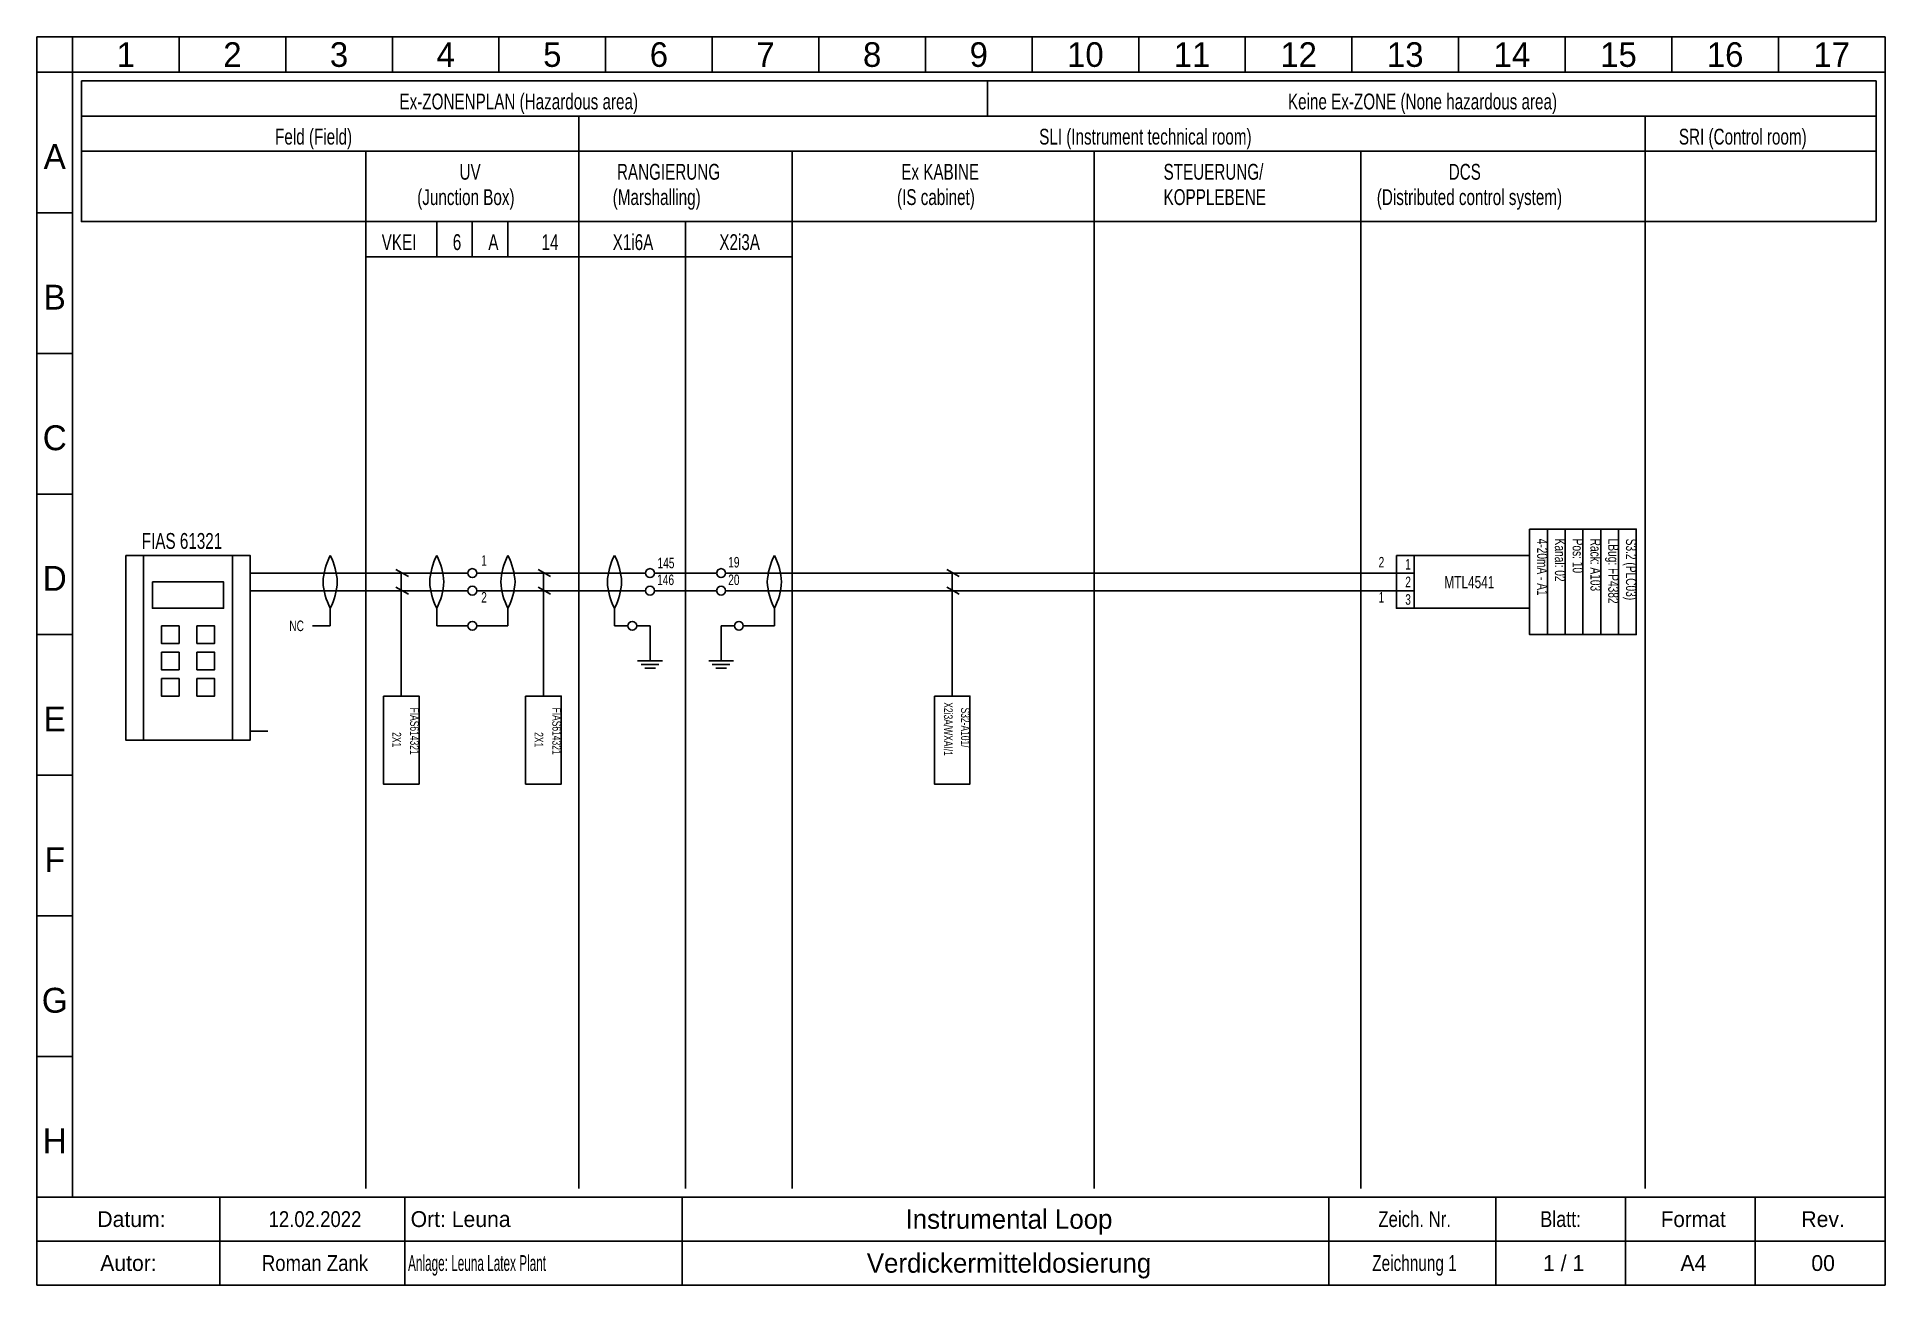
# Model space of a CAD drawing. Extents: x 19 to 4019, y -19 to 2681.
import ezdxf
from ezdxf.enums import TextEntityAlignment as Align

# ---------------------------------------------------------------- set-up
doc = ezdxf.new("R2010")
doc.units = 0

msp = doc.modelspace()

# ---------------------------------------------------------------- linework, layer by layer
at = {"color": 0}
for p, q in [((1192.31, 2509.86), (1192.31, 190.141)), ((3500, 2509.86), (3500, 190.141)), ((730.769, 2433.8), (730.769, 190.141)), ((1653.85, 2433.8), (1653.85, 190.141)), ((2307.69, 2433.8), (2307.69, 190.141)), ((2884.62, 2433.8), (2884.62, 190.141)), ((1423.08, 2205.63), (1423.08, 190.141)), ((480.769, 1521.13), (519.231, 1521.13)), ((634.615, 1521.13), (673.077, 1521.13)), ((769.231, 1521.13), (846.154, 1521.13)), ((796.154, 1528.73), (823.077, 1513.52)), ((807.692, 1521.13), (807.692, 1483.1)), ((865.385, 1521.13), (903.846, 1521.13)), ((923.077, 1521.13), (950, 1521.13)), ((973.077, 1521.13), (1000, 1521.13)), ((1019.23, 1521.13), (1057.69, 1521.13)), ((1076.92, 1521.13), (1153.85, 1521.13)), ((1103.85, 1528.73), (1130.77, 1513.52)), ((1115.38, 1521.13), (1115.38, 1483.1)), ((1250, 1521.13), (1288.46, 1521.13)), ((1307.69, 1521.13), (1334.62, 1521.13)), ((1357.69, 1521.13), (1384.62, 1521.13)), ((1461.54, 1521.13), (1488.46, 1521.13)), ((1511.54, 1521.13), (1538.46, 1521.13)), ((1596.15, 1521.13), (1634.62, 1521.13)), ((1961.54, 1521.13), (2038.46, 1521.13)), ((1988.46, 1528.73), (2015.38, 1513.52)), ((2000, 1521.13), (2000, 1483.1)), ((2923.08, 1521.13), (2961.54, 1521.13)), ((480.769, 1483.1), (519.231, 1483.1)), ((634.615, 1483.1), (673.077, 1483.1)), ((769.231, 1483.1), (846.154, 1483.1)), ((796.154, 1490.7), (823.077, 1475.49)), ((807.692, 1483.1), (807.692, 1254.93)), ((865.385, 1483.1), (903.846, 1483.1)), ((923.077, 1483.1), (950, 1483.1)), ((973.077, 1483.1), (1000, 1483.1)), ((1019.23, 1483.1), (1057.69, 1483.1)), ((1076.92, 1483.1), (1153.85, 1483.1)), ((1103.85, 1490.7), (1130.77, 1475.49)), ((1115.38, 1483.1), (1115.38, 1254.93)), ((1250, 1483.1), (1288.46, 1483.1)), ((1307.69, 1483.1), (1334.62, 1483.1)), ((1357.69, 1483.1), (1384.62, 1483.1)), ((1461.54, 1483.1), (1488.46, 1483.1)), ((1511.54, 1483.1), (1538.46, 1483.1)), ((1596.15, 1483.1), (1634.62, 1483.1)), ((1961.54, 1483.1), (2038.46, 1483.1)), ((1988.46, 1490.7), (2015.38, 1475.49)), ((2000, 1483.1), (2000, 1254.93)), ((2923.08, 1483.1), (2961.54, 1483.1)), ((653.846, 1445.07), (653.846, 1407.04)), ((884.615, 1445.07), (884.615, 1407.04)), ((1038.46, 1407.04), (1038.46, 1445.07)), ((1269.23, 1445.07), (1269.23, 1407.04)), ((1615.38, 1445.07), (1615.38, 1407.04)), ((653.846, 1407.04), (615.385, 1407.04)), ((923.077, 1407.04), (884.615, 1407.04)), ((923.077, 1407.04), (950, 1407.04)), ((973.077, 1407.04), (1000, 1407.04)), ((1000, 1407.04), (1038.46, 1407.04)), ((1269.23, 1407.04), (1296.15, 1407.04)), ((1319.23, 1407.04), (1346.15, 1407.04)), ((1346.15, 1369.01), (1346.15, 1407.04)), ((1500, 1407.04), (1500, 1369.01)), ((1500, 1407.04), (1526.92, 1407.04)), ((1550, 1407.04), (1576.92, 1407.04)), ((1576.92, 1407.04), (1615.38, 1407.04)), ((1346.15, 1369.01), (1346.15, 1330.99)), ((1500, 1369.01), (1500, 1330.99)), ((1319.23, 1330.99), (1373.08, 1330.99)), ((1326.92, 1323.38), (1365.38, 1323.38)), ((1473.08, 1330.99), (1526.92, 1330.99)), ((1480.77, 1323.38), (1519.23, 1323.38)), ((1334.62, 1315.77), (1357.69, 1315.77)), ((1488.46, 1315.77), (1511.54, 1315.77)), ((480.769, 1178.87), (519.231, 1178.87))]:
    msp.add_line(p, q, dxfattribs=at)
for points in [[(19.2308, 2680.99, 0), (4019.23, 2680.99, 0), (4019.23, -19.0141, 0), (19.2308, -19.0141, 0), (19.2308, 2680.99, 0)], [(19.2308, 2604.93, 0), (96.1538, 2604.93, 0), (96.1538, 2680.99, 0), (19.2308, 2680.99, 0), (19.2308, 2604.93, 0)], [(96.1538, 2604.93, 0), (326.923, 2604.93, 0), (326.923, 2680.99, 0), (96.1538, 2680.99, 0), (96.1538, 2604.93, 0)], [(326.923, 2604.93, 0), (557.692, 2604.93, 0), (557.692, 2680.99, 0), (326.923, 2680.99, 0), (326.923, 2604.93, 0)], [(557.692, 2604.93, 0), (788.462, 2604.93, 0), (788.462, 2680.99, 0), (557.692, 2680.99, 0), (557.692, 2604.93, 0)], [(788.462, 2604.93, 0), (1019.23, 2604.93, 0), (1019.23, 2680.99, 0), (788.462, 2680.99, 0), (788.462, 2604.93, 0)], [(1019.23, 2604.93, 0), (1250, 2604.93, 0), (1250, 2680.99, 0), (1019.23, 2680.99, 0), (1019.23, 2604.93, 0)], [(1250, 2604.93, 0), (1480.77, 2604.93, 0), (1480.77, 2680.99, 0), (1250, 2680.99, 0), (1250, 2604.93, 0)], [(1480.77, 2604.93, 0), (1711.54, 2604.93, 0), (1711.54, 2680.99, 0), (1480.77, 2680.99, 0), (1480.77, 2604.93, 0)], [(1711.54, 2604.93, 0), (1942.31, 2604.93, 0), (1942.31, 2680.99, 0), (1711.54, 2680.99, 0), (1711.54, 2604.93, 0)], [(1942.31, 2604.93, 0), (2173.08, 2604.93, 0), (2173.08, 2680.99, 0), (1942.31, 2680.99, 0), (1942.31, 2604.93, 0)], [(2173.08, 2604.93, 0), (2403.85, 2604.93, 0), (2403.85, 2680.99, 0), (2173.08, 2680.99, 0), (2173.08, 2604.93, 0)], [(2403.85, 2604.93, 0), (2634.62, 2604.93, 0), (2634.62, 2680.99, 0), (2403.85, 2680.99, 0), (2403.85, 2604.93, 0)], [(2634.62, 2604.93, 0), (2865.38, 2604.93, 0), (2865.38, 2680.99, 0), (2634.62, 2680.99, 0), (2634.62, 2604.93, 0)], [(2865.38, 2604.93, 0), (3096.15, 2604.93, 0), (3096.15, 2680.99, 0), (2865.38, 2680.99, 0), (2865.38, 2604.93, 0)], [(3096.15, 2604.93, 0), (3326.92, 2604.93, 0), (3326.92, 2680.99, 0), (3096.15, 2680.99, 0), (3096.15, 2604.93, 0)], [(3326.92, 2604.93, 0), (3557.69, 2604.93, 0), (3557.69, 2680.99, 0), (3326.92, 2680.99, 0), (3326.92, 2604.93, 0)], [(3557.69, 2604.93, 0), (3788.46, 2604.93, 0), (3788.46, 2680.99, 0), (3557.69, 2680.99, 0), (3557.69, 2604.93, 0)], [(3788.46, 2604.93, 0), (4019.23, 2604.93, 0), (4019.23, 2680.99, 0), (3788.46, 2680.99, 0), (3788.46, 2604.93, 0)], [(19.2308, 2300.7, 0), (96.1538, 2300.7, 0), (96.1538, 2604.93, 0), (19.2308, 2604.93, 0), (19.2308, 2300.7, 0)], [(115.385, 2585.92, 0), (4000, 2585.92, 0), (4000, 2509.86, 0), (115.385, 2509.86, 0), (115.385, 2585.92, 0)], [(115.385, 2585.92, 0), (2076.92, 2585.92, 0), (2076.92, 2509.86, 0), (115.385, 2509.86, 0), (115.385, 2585.92, 0)], [(115.385, 2585.92, 0), (115.385, 2585.92, 0), (115.385, 2585.92, 0), (115.385, 2585.92, 0), (115.385, 2585.92, 0)], [(115.385, 2509.86, 0), (1192.31, 2509.86, 0), (1192.31, 2433.8, 0), (115.385, 2433.8, 0), (115.385, 2509.86, 0)], [(1192.31, 2509.86, 0), (3500, 2509.86, 0), (3500, 2433.8, 0), (1192.31, 2433.8, 0), (1192.31, 2509.86, 0)], [(3500, 2509.86, 0), (4000, 2509.86, 0), (4000, 2433.8, 0), (3500, 2433.8, 0), (3500, 2509.86, 0)], [(115.385, 2433.8, 0), (4000, 2433.8, 0), (4000, 2281.69, 0), (115.385, 2281.69, 0), (115.385, 2433.8, 0)], [(19.2308, 1996.48, 0), (96.1538, 1996.48, 0), (96.1538, 2300.7, 0), (19.2308, 2300.7, 0), (19.2308, 1996.48, 0)], [(730.769, 2281.69, 0), (884.615, 2281.69, 0), (884.615, 2205.63, 0), (730.769, 2205.63, 0), (730.769, 2281.69, 0)], [(730.769, 2281.69, 0), (1653.85, 2281.69, 0), (1653.85, 2205.63, 0), (730.769, 2205.63, 0), (730.769, 2281.69, 0)], [(884.615, 2281.69, 0), (961.538, 2281.69, 0), (961.538, 2205.63, 0), (884.615, 2205.63, 0), (884.615, 2281.69, 0)], [(961.538, 2281.69, 0), (1038.46, 2281.69, 0), (1038.46, 2205.63, 0), (961.538, 2205.63, 0), (961.538, 2281.69, 0)], [(1423.08, 2281.69, 0), (1423.08, 2281.69, 0), (1423.08, 2205.63, 0), (1423.08, 2205.63, 0), (1423.08, 2281.69, 0)], [(19.2308, 1692.25, 0), (96.1538, 1692.25, 0), (96.1538, 1996.48, 0), (19.2308, 1996.48, 0), (19.2308, 1692.25, 0)], [(19.2308, 1388.03, 0), (96.1538, 1388.03, 0), (96.1538, 1692.25, 0), (19.2308, 1692.25, 0), (19.2308, 1388.03, 0)], [(3250, 1616.2, 0), (3288.46, 1616.2, 0), (3288.46, 1388.03, 0), (3250, 1388.03, 0), (3250, 1616.2, 0)], [(3288.46, 1616.2, 0), (3326.92, 1616.2, 0), (3326.92, 1388.03, 0), (3288.46, 1388.03, 0), (3288.46, 1616.2, 0)], [(3326.92, 1616.2, 0), (3365.38, 1616.2, 0), (3365.38, 1388.03, 0), (3326.92, 1388.03, 0), (3326.92, 1616.2, 0)], [(3365.38, 1616.2, 0), (3403.85, 1616.2, 0), (3403.85, 1388.03, 0), (3365.38, 1388.03, 0), (3365.38, 1616.2, 0)], [(3403.85, 1616.2, 0), (3442.31, 1616.2, 0), (3442.31, 1388.03, 0), (3403.85, 1388.03, 0), (3403.85, 1616.2, 0)], [(3442.31, 1616.2, 0), (3480.77, 1616.2, 0), (3480.77, 1388.03, 0), (3442.31, 1388.03, 0), (3442.31, 1616.2, 0)], [(211.538, 1559.15, 0), (442.308, 1559.15, 0), (442.308, 1159.86, 0), (211.538, 1159.86, 0), (211.538, 1559.15, 0)], [(211.538, 1559.15, 0), (250, 1559.15, 0), (250, 1159.86, 0), (211.538, 1159.86, 0), (211.538, 1559.15, 0)], [(442.308, 1559.15, 0), (480.769, 1559.15, 0), (480.769, 1159.86, 0), (442.308, 1159.86, 0), (442.308, 1559.15, 0)], [(519.231, 1521.13, 0), (553.846, 1521.13, 0), (576.923, 1521.13, 0), (576.923, 1521.13, 0), (600, 1521.13, 0), (634.615, 1521.13, 0)], [(865.385, 1521.13, 0), (830.769, 1521.13, 0), (769.231, 1521.13, 0), (769.231, 1521.13, 0), (707.692, 1521.13, 0), (673.077, 1521.13, 0)], [(769.231, 1521.13, 0), (734.615, 1521.13, 0), (692.308, 1521.13, 0), (692.308, 1521.13, 0), (707.692, 1521.13, 0), (673.077, 1521.13, 0)], [(846.154, 1521.13, 0), (880.769, 1521.13, 0), (880.769, 1521.13, 0), (830.769, 1521.13, 0), (830.769, 1521.13, 0), (865.385, 1521.13, 0)], [(923.077, 1521.13, 0), (888.462, 1521.13, 0), (888.462, 1521.13, 0), (938.462, 1521.13, 0), (938.462, 1521.13, 0), (903.846, 1521.13, 0)], [(1000, 1521.13, 0), (1034.62, 1521.13, 0), (1034.62, 1521.13, 0), (984.615, 1521.13, 0), (984.615, 1521.13, 0), (1019.23, 1521.13, 0)], [(1250, 1521.13, 0), (1215.38, 1521.13, 0), (1153.85, 1521.13, 0), (1153.85, 1521.13, 0), (1092.31, 1521.13, 0), (1057.69, 1521.13, 0)], [(1153.85, 1521.13, 0), (1188.46, 1521.13, 0), (1192.31, 1521.13, 0), (1192.31, 1521.13, 0), (1215.38, 1521.13, 0), (1250, 1521.13, 0)], [(1307.69, 1521.13, 0), (1273.08, 1521.13, 0), (1273.08, 1521.13, 0), (1323.08, 1521.13, 0), (1323.08, 1521.13, 0), (1288.46, 1521.13, 0)], [(1461.54, 1521.13, 0), (1426.92, 1521.13, 0), (1423.08, 1521.13, 0), (1423.08, 1521.13, 0), (1419.23, 1521.13, 0), (1384.62, 1521.13, 0)], [(1596.15, 1521.13, 0), (1561.54, 1521.13, 0), (1561.54, 1521.13, 0), (1573.08, 1521.13, 0), (1573.08, 1521.13, 0), (1538.46, 1521.13, 0)], [(1961.54, 1521.13, 0), (1926.92, 1521.13, 0), (1769.23, 1521.13, 0), (1769.23, 1521.13, 0), (1669.23, 1521.13, 0), (1634.62, 1521.13, 0)], [(2923.08, 1521.13, 0), (2888.46, 1521.13, 0), (2461.54, 1521.13, 0), (2461.54, 1521.13, 0), (2073.08, 1521.13, 0), (2038.46, 1521.13, 0)], [(2961.54, 1559.15, 0), (3000, 1559.15, 0), (3000, 1445.07, 0), (2961.54, 1445.07, 0), (2961.54, 1559.15, 0)], [(2961.54, 1559.15, 0), (3000, 1559.15, 0), (3000, 1521.13, 0), (2961.54, 1521.13, 0), (2961.54, 1559.15, 0)], [(3000, 1559.15, 0), (3250, 1559.15, 0), (3250, 1445.07, 0), (3000, 1445.07, 0), (3000, 1559.15, 0)], [(269.231, 1502.11, 0), (423.077, 1502.11, 0), (423.077, 1445.07, 0), (269.231, 1445.07, 0), (269.231, 1502.11, 0)], [(519.231, 1483.1, 0), (553.846, 1483.1, 0), (576.923, 1483.1, 0), (576.923, 1483.1, 0), (600, 1483.1, 0), (634.615, 1483.1, 0)], [(865.385, 1483.1, 0), (830.769, 1483.1, 0), (769.231, 1483.1, 0), (769.231, 1483.1, 0), (707.692, 1483.1, 0), (673.077, 1483.1, 0)], [(769.231, 1483.1, 0), (734.615, 1483.1, 0), (692.308, 1483.1, 0), (692.308, 1483.1, 0), (707.692, 1483.1, 0), (673.077, 1483.1, 0)], [(846.154, 1483.1, 0), (880.769, 1483.1, 0), (880.769, 1483.1, 0), (830.769, 1483.1, 0), (830.769, 1483.1, 0), (865.385, 1483.1, 0)], [(923.077, 1483.1, 0), (888.462, 1483.1, 0), (888.462, 1483.1, 0), (938.462, 1483.1, 0), (938.462, 1483.1, 0), (903.846, 1483.1, 0)], [(1000, 1483.1, 0), (1034.62, 1483.1, 0), (1034.62, 1483.1, 0), (984.615, 1483.1, 0), (984.615, 1483.1, 0), (1019.23, 1483.1, 0)], [(1250, 1483.1, 0), (1215.38, 1483.1, 0), (1153.85, 1483.1, 0), (1153.85, 1483.1, 0), (1092.31, 1483.1, 0), (1057.69, 1483.1, 0)], [(1153.85, 1483.1, 0), (1188.46, 1483.1, 0), (1192.31, 1483.1, 0), (1192.31, 1483.1, 0), (1215.38, 1483.1, 0), (1250, 1483.1, 0)], [(1307.69, 1483.1, 0), (1273.08, 1483.1, 0), (1273.08, 1483.1, 0), (1323.08, 1483.1, 0), (1323.08, 1483.1, 0), (1288.46, 1483.1, 0)], [(1461.54, 1483.1, 0), (1426.92, 1483.1, 0), (1423.08, 1483.1, 0), (1423.08, 1483.1, 0), (1419.23, 1483.1, 0), (1384.62, 1483.1, 0)], [(1596.15, 1483.1, 0), (1561.54, 1483.1, 0), (1561.54, 1483.1, 0), (1573.08, 1483.1, 0), (1573.08, 1483.1, 0), (1538.46, 1483.1, 0)], [(1961.54, 1483.1, 0), (1926.92, 1483.1, 0), (1769.23, 1483.1, 0), (1769.23, 1483.1, 0), (1669.23, 1483.1, 0), (1634.62, 1483.1, 0)], [(2923.08, 1483.1, 0), (2888.46, 1483.1, 0), (2461.54, 1483.1, 0), (2461.54, 1483.1, 0), (2073.08, 1483.1, 0), (2038.46, 1483.1, 0)], [(2961.54, 1483.1, 0), (3000, 1483.1, 0), (3000, 1445.07, 0), (2961.54, 1445.07, 0), (2961.54, 1483.1, 0)], [(288.462, 1407.04, 0), (326.923, 1407.04, 0), (326.923, 1369.01, 0), (288.462, 1369.01, 0), (288.462, 1407.04, 0)], [(365.385, 1407.04, 0), (403.846, 1407.04, 0), (403.846, 1369.01, 0), (365.385, 1369.01, 0), (365.385, 1407.04, 0)], [(19.2308, 1083.8, 0), (96.1538, 1083.8, 0), (96.1538, 1388.03, 0), (19.2308, 1388.03, 0), (19.2308, 1083.8, 0)], [(288.462, 1350, 0), (326.923, 1350, 0), (326.923, 1311.97, 0), (288.462, 1311.97, 0), (288.462, 1350, 0)], [(365.385, 1350, 0), (403.846, 1350, 0), (403.846, 1311.97, 0), (365.385, 1311.97, 0), (365.385, 1350, 0)], [(288.462, 1292.96, 0), (326.923, 1292.96, 0), (326.923, 1254.93, 0), (288.462, 1254.93, 0), (288.462, 1292.96, 0)], [(365.385, 1292.96, 0), (403.846, 1292.96, 0), (403.846, 1254.93, 0), (365.385, 1254.93, 0), (365.385, 1292.96, 0)], [(769.231, 1254.93, 0), (846.154, 1254.93, 0), (846.154, 1064.79, 0), (769.231, 1064.79, 0), (769.231, 1254.93, 0)], [(1076.92, 1254.93, 0), (1153.85, 1254.93, 0), (1153.85, 1064.79, 0), (1076.92, 1064.79, 0), (1076.92, 1254.93, 0)], [(1961.54, 1254.93, 0), (2038.46, 1254.93, 0), (2038.46, 1064.79, 0), (1961.54, 1064.79, 0), (1961.54, 1254.93, 0)], [(19.2308, 779.577, 0), (96.1538, 779.577, 0), (96.1538, 1083.8, 0), (19.2308, 1083.8, 0), (19.2308, 779.577, 0)], [(19.2308, 475.352, 0), (96.1538, 475.352, 0), (96.1538, 779.577, 0), (19.2308, 779.577, 0), (19.2308, 475.352, 0)], [(19.2308, 171.127, 0), (96.1538, 171.127, 0), (96.1538, 475.352, 0), (19.2308, 475.352, 0), (19.2308, 171.127, 0)], [(19.2308, -19.0141, 0), (4019.23, -19.0141, 0), (4019.23, 171.127, 0), (19.2308, 171.127, 0), (19.2308, -19.0141, 0)], [(19.2308, 76.0563, 0), (415.385, 76.0563, 0), (415.385, 171.127, 0), (19.2308, 171.127, 0), (19.2308, 76.0563, 0)], [(415.385, 76.0563, 0), (815.385, 76.0563, 0), (815.385, 171.127, 0), (415.385, 171.127, 0), (415.385, 76.0563, 0)], [(815.385, 76.0563, 0), (1415.38, 76.0563, 0), (1415.38, 171.127, 0), (815.385, 171.127, 0), (815.385, 76.0563, 0)], [(1415.38, 76.0563, 0), (2815.38, 76.0563, 0), (2815.38, 171.127, 0), (1415.38, 171.127, 0), (1415.38, 76.0563, 0)], [(2815.38, 76.0563, 0), (3176.92, 76.0563, 0), (3176.92, 171.127, 0), (2815.38, 171.127, 0), (2815.38, 76.0563, 0)], [(3176.92, 76.0563, 0), (3457.69, 76.0563, 0), (3457.69, 171.127, 0), (3176.92, 171.127, 0), (3176.92, 76.0563, 0)], [(3457.69, 76.0563, 0), (3738.46, 76.0563, 0), (3738.46, 171.127, 0), (3457.69, 171.127, 0), (3457.69, 76.0563, 0)], [(3738.46, 76.0563, 0), (4019.23, 76.0563, 0), (4019.23, 171.127, 0), (3738.46, 171.127, 0), (3738.46, 76.0563, 0)], [(19.2308, -19.0141, 0), (415.385, -19.0141, 0), (415.385, 76.0563, 0), (19.2308, 76.0563, 0), (19.2308, -19.0141, 0)], [(415.385, -19.0141, 0), (815.385, -19.0141, 0), (815.385, 76.0563, 0), (415.385, 76.0563, 0), (415.385, -19.0141, 0)], [(815.385, -19.0141, 0), (1415.38, -19.0141, 0), (1415.38, 76.0563, 0), (815.385, 76.0563, 0), (815.385, -19.0141, 0)], [(1415.38, -19.0141, 0), (2815.38, -19.0141, 0), (2815.38, 76.0563, 0), (1415.38, 76.0563, 0), (1415.38, -19.0141, 0)], [(2815.38, -19.0141, 0), (3176.92, -19.0141, 0), (3176.92, 76.0563, 0), (2815.38, 76.0563, 0), (2815.38, -19.0141, 0)], [(3176.92, -19.0141, 0), (3457.69, -19.0141, 0), (3457.69, 76.0563, 0), (3176.92, 76.0563, 0), (3176.92, -19.0141, 0)], [(3457.69, -19.0141, 0), (3738.46, -19.0141, 0), (3738.46, 76.0563, 0), (3457.69, 76.0563, 0), (3457.69, -19.0141, 0)], [(3738.46, -19.0141, 0), (4019.23, -19.0141, 0), (4019.23, 76.0563, 0), (3738.46, 76.0563, 0), (3738.46, -19.0141, 0)]]:
    msp.add_polyline3d(points, dxfattribs=at)
for centre in [(961.538, 1521.13), (1346.15, 1521.13), (1500, 1521.13), (961.538, 1483.1), (1346.15, 1483.1), (1500, 1483.1), (961.538, 1407.04), (1307.69, 1407.04), (1538.46, 1407.04)]:
    msp.add_circle(centre, 9.6154, dxfattribs=at)
for centre, radius, start, end in [((777.11, 1495.26), 138.817, 152.597, 177.179), ((530.795, 1495.28), 138.667, 2.82355, 27.4242), ((1007.88, 1495.26), 138.817, 152.597, 177.179), ((761.564, 1495.28), 138.667, 2.82355, 27.4242), ((1161.73, 1495.26), 138.817, 152.597, 177.179), ((915.41, 1495.28), 138.667, 2.82355, 27.4242), ((1392.49, 1495.26), 138.817, 152.597, 177.179), ((1146.18, 1495.28), 138.667, 2.82355, 27.4242), ((1738.65, 1495.26), 138.817, 152.597, 177.179), ((1492.33, 1495.28), 138.667, 2.82355, 27.4242), ((776.809, 1508.92), 138.516, 182.826, 207.445), ((530.493, 1508.99), 138.967, 332.618, 357.182), ((1007.58, 1508.92), 138.516, 182.826, 207.445), ((761.263, 1508.99), 138.967, 332.618, 357.182), ((1161.42, 1508.92), 138.516, 182.826, 207.445), ((915.109, 1508.99), 138.967, 332.618, 357.182), ((1392.19, 1508.92), 138.516, 182.826, 207.445), ((1145.88, 1508.99), 138.967, 332.618, 357.182), ((1738.35, 1508.92), 138.516, 182.826, 207.445), ((1492.03, 1508.99), 138.967, 332.618, 357.182)]:
    msp.add_arc(centre, radius, start, end, dxfattribs=at)

# ---------------------------------------------------------------- texts
for s, height, p in [('1', 53.2394, (211.538, 2642.96)), ('2', 53.2394, (442.308, 2642.96)), ('3', 53.2394, (673.077, 2642.96)), ('4', 53.2394, (903.846, 2642.96)), ('5', 53.2394, (1134.62, 2642.96)), ('6', 53.2394, (1365.38, 2642.96)), ('7', 53.2394, (1596.15, 2642.96)), ('8', 53.2394, (1826.92, 2642.96)), ('9', 53.2394, (2057.69, 2642.96)), ('10', 53.2394, (2288.46, 2642.96)), ('11', 53.2394, (2519.23, 2642.96)), ('12', 53.2394, (2750, 2642.96)), ('13', 53.2394, (2980.77, 2642.96)), ('14', 53.2394, (3211.54, 2642.96)), ('15', 53.2394, (3442.31, 2642.96)), ('16', 53.2394, (3673.08, 2642.96)), ('17', 53.2394, (3903.85, 2642.96)), ('A', 53.8462, (57.6923, 2422.39)), ('B', 53.8462, (57.6923, 2118.17)), ('C', 53.8462, (57.6923, 1813.94)), ('D', 53.8462, (57.6923, 1509.72)), ('E', 53.8462, (57.6923, 1205.49)), ('F', 53.8462, (57.6923, 901.268)), ('G', 53.8462, (57.6923, 597.042)), ('H', 53.8462, (57.6923, 292.817)), (' Datum:', 34.2254, (217.308, 123.592)), (' Instrumental Loop', 41.831, (2115.38, 123.592)), (' Rev.', 34.2254, (3878.85, 123.592)), (' Autor: ', 34.2254, (217.308, 28.5211)), (' Verdickermitteldosierung', 41.831, (2115.38, 28.5211)), (' 1 / 1', 34.2254, (3317.31, 28.5211)), (' A4', 34.2254, (3598.08, 28.5211)), (' 00', 34.2254, (3878.85, 28.5211))]:
    msp.add_text(s, height=height, dxfattribs=at).set_placement(p, align=Align.MIDDLE_CENTER)
at = {"color": 0, "width": 0.72}
for s, height, rotation, p in [('Ex-ZONENPLAN (Hazardous area)', 34.2254, 360, (803.846, 2524.31)), ('Keine Ex-ZONE (None hazardous area)', 34.2254, 360, (2726.92, 2524.31)), ('Feld (Field)', 34.2254, 360, (534.615, 2448.25)), ('SLI (Instrument technical room)', 34.2254, 360, (2188.46, 2448.25)), ('SRI (Control room)', 34.2254, 360, (3573.08, 2448.25)), ('          UV', 34.2254, 360, (842.308, 2372.2)), (' RANGIERUNG', 34.2254, 360, (1265.38, 2372.2)), (' Ex KABINE', 34.2254, 360, (1880.77, 2372.2)), ('STEUERUNG/', 34.2254, 360, (2457.69, 2372.2)), ('                 DCS', 34.2254, 360, (2919.23, 2372.2)), ('(Junction Box)', 34.2254, 360, (842.308, 2317.44)), ('(Marshalling)', 34.2254, 360, (1265.38, 2317.44)), ('(IS cabinet)', 34.2254, 360, (1880.77, 2317.44)), ('KOPPLEBENE', 34.2254, 360, (2457.69, 2317.44)), ('(Distributed control system)', 34.2254, 360, (2919.23, 2317.44)), ('VKEI', 34.2254, 360, (765.385, 2220.08)), ('6', 34.2254, 360, (919.231, 2220.08)), ('A', 34.2254, 360, (996.154, 2220.08)), ('14', 34.2254, 360, (1111.54, 2220.08)), ('X1i6A', 34.2254, 360, (1265.38, 2220.08)), ('X2i3A', 34.2254, 360, (1496.15, 2220.08)), ('FIAS 61321', 34.2254, 360, (246.154, 1573.61)), ('4-20mA - A1', 22.8169, 270, (3266.15, 1595.66)), ('Kanal: 02', 22.8169, 270, (3304.62, 1595.66)), ('Pos: 10', 22.8169, 270, (3343.08, 1595.66)), ('Rack: A103', 22.8169, 270, (3381.54, 1595.66)), ('LBug: FP4382', 22.8169, 270, (3420, 1595.66)), ('S3.2 (PLC03)', 22.8169, 270, (3458.46, 1595.66)), ('1', 22.8169, 360, (980.769, 1537.1)), ('145', 22.8169, 360, (1362.38, 1531.64)), ('19', 22.8169, 360, (1515.38, 1533.3)), ('2', 22.8169, 360, (2923.08, 1533.3)), ('1', 22.8169, 360, (2980.77, 1528.73)), ('2', 22.8169, 360, (980.769, 1457.24)), ('146', 22.8169, 360, (1361.54, 1495.27)), ('20', 22.8169, 360, (1515.38, 1495.27)), ('1', 22.8169, 360, (2923.08, 1457.24)), ('2', 22.8169, 360, (2980.77, 1490.7)), ('MTL4541', 26.6197, 360, (3065.38, 1488.42)), ('3', 22.8169, 360, (2980.77, 1452.68)), ('NC', 22.8169, 360, (565.385, 1395.63)), ('X2i3A/WXAI/1', 19.0141, 270, (1982.22, 1241.71)), ('FIAS614321', 19.0141, 270, (826.923, 1230.21)), ('FIAS614321', 19.0141, 270, (1134.62, 1230.21)), ('S32-A101/', 19.0141, 270, (2019.23, 1230.21)), ('2X1', 19.0141, 270, (788.462, 1176.97)), ('2X1', 19.0141, 270, (1096.15, 1176.97))]:
    msp.add_text(s, height=height, rotation=rotation, dxfattribs=at).set_placement(p)
at = {"color": 0}
for s, width, p in [(' 12.02.2022', 0.877193, (615.385, 123.592)), (' Zeich. Nr.', 0.792848, (2996.15, 123.592)), (' Blatt: ', 0.84569, (3317.31, 123.592)), (' Format', 0.96817, (3598.08, 123.592)), (' Roman Zank', 0.877193, (615.385, 28.5211)), (' Zeichnung 1', 0.725981, (2996.15, 28.5211))]:
    msp.add_text(s, height=34.2254, dxfattribs=dict(at, width=width)).set_placement(p, align=Align.MIDDLE_CENTER)
msp.add_text(' Ort: Leuna', height=34.2254, dxfattribs=at).set_placement((815.385, 123.592), align=Align.MIDDLE_LEFT)
at = {"color": 0, "width": 0.55607}
msp.add_text(' Anlage: Leuna Latex Plant', height=34.2254, dxfattribs=at).set_placement((815.385, 28.5211), align=Align.MIDDLE_LEFT)

doc.saveas('drawing.dxf')
